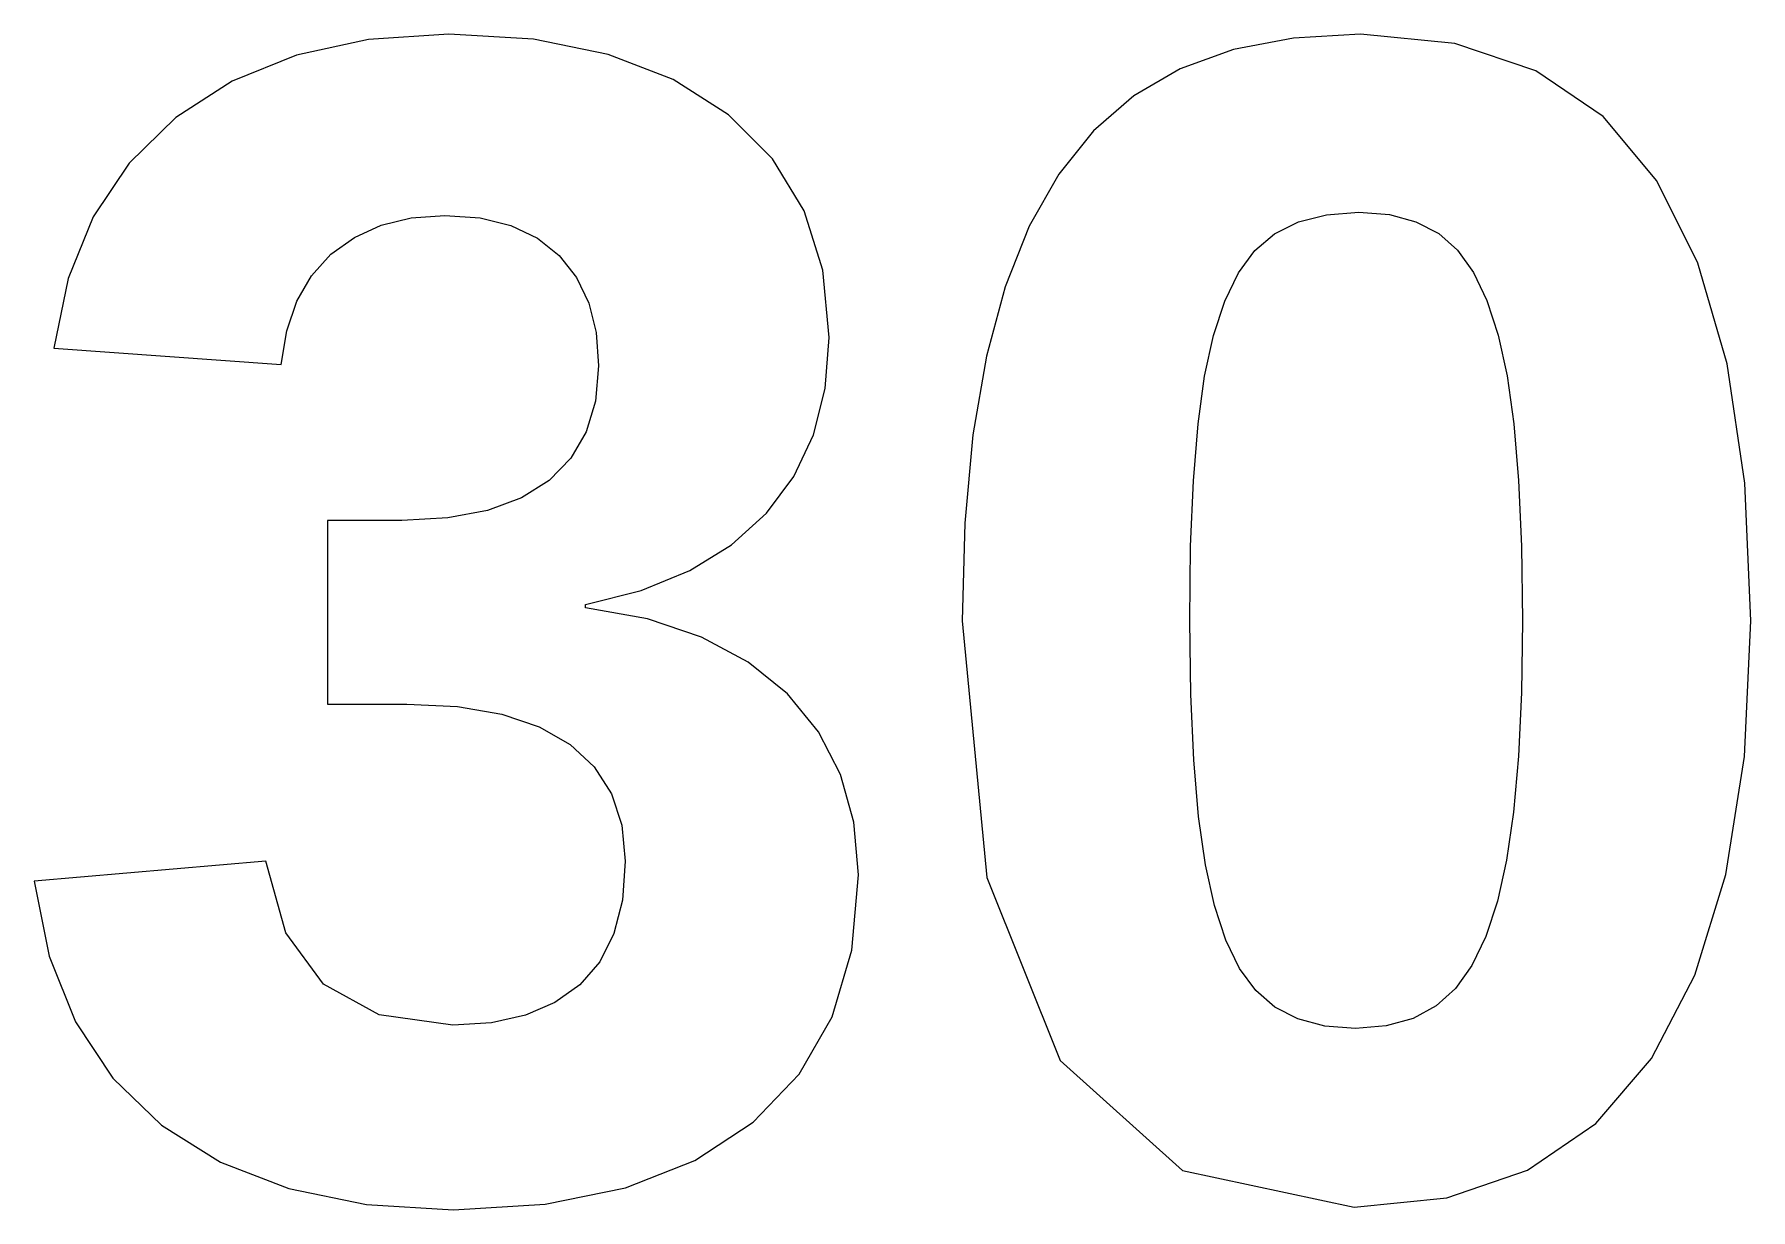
# Model space of a CAD drawing. Header units: metres. Extents: x -12.4 to 63.1, y -4.9 to 15.
# Drawn here: x 16.833 to 21.146, y 11.953 to 14.909 of the extents above; entities that cross this region are included whole.
import ezdxf

# ---------------------------------------------------------------- set-up
doc = ezdxf.new("R2010")
doc.units = ezdxf.units.M

msp = doc.modelspace()

# ---------------------------------------------------------------- linework, layer by layer
for p, q in [((17.6727, 14.8961), (17.4913, 14.8568)), ((17.8742, 14.9091), (17.6727, 14.8961)), ((18.0868, 14.8965), (17.8742, 14.9091)), ((18.2748, 14.8585), (18.0868, 14.8965)), ((19.9973, 14.8995), (19.8463, 14.8705)), ((20.1657, 14.9091), (19.9973, 14.8995)), ((20.403, 14.8861), (20.1657, 14.9091)), ((20.6061, 14.8171), (20.403, 14.8861)), ((17.4913, 14.8568), (17.3299, 14.7913)), ((18.4382, 14.7953), (18.2748, 14.8585)), ((19.8463, 14.8705), (19.7125, 14.8222)), ((19.7125, 14.8222), (19.5961, 14.7545)), ((20.7752, 14.702), (20.6061, 14.8171)), ((17.3299, 14.7913), (17.1886, 14.6996)), ((18.5771, 14.7067), (18.4382, 14.7953)), ((19.5961, 14.7545), (19.495, 14.6665)), ((17.1886, 14.6996), (17.071, 14.5848)), ((18.6879, 14.5958), (18.5771, 14.7067)), ((20.9103, 14.5409), (20.7752, 14.702)), ((19.495, 14.6665), (19.4074, 14.5572)), ((17.071, 14.5848), (16.9807, 14.4499)), ((18.7671, 14.4654), (18.6879, 14.5958)), ((19.4074, 14.5572), (19.3333, 14.4265)), ((21.0135, 14.3337), (20.9103, 14.5409)), ((17.7798, 14.4473), (17.8641, 14.4534)), ((17.8641, 14.4534), (17.953, 14.4472)), ((18.8146, 14.3156), (18.7671, 14.4654)), ((20.0098, 14.4374), (20.0804, 14.4555)), ((20.0804, 14.4555), (20.1616, 14.4616)), ((20.1616, 14.4616), (20.2382, 14.4556)), ((20.2382, 14.4556), (20.305, 14.4377)), ((16.9807, 14.4499), (16.9175, 14.2949)), ((17.6369, 14.3985), (17.7041, 14.429)), ((17.7041, 14.429), (17.7798, 14.4473)), ((17.953, 14.4472), (18.0306, 14.4283)), ((18.0306, 14.4283), (18.097, 14.3968)), ((19.3333, 14.4265), (19.2726, 14.2744)), ((19.9497, 14.4072), (20.0098, 14.4374)), ((20.305, 14.4377), (20.3623, 14.4078)), ((20.3623, 14.4078), (20.4098, 14.366)), ((17.5782, 14.3558), (17.6369, 14.3985)), ((18.097, 14.3968), (18.1519, 14.3527)), ((19.8591, 14.309), (19.9002, 14.365)), ((19.9002, 14.365), (19.9497, 14.4072)), ((20.4098, 14.366), (20.4496, 14.3104)), ((17.5296, 14.3019), (17.5782, 14.3558)), ((18.1519, 14.3527), (18.1951, 14.2976)), ((21.0872, 14.0802), (21.0135, 14.3337)), ((16.9175, 14.2949), (16.8815, 14.1198)), ((17.4926, 14.2378), (17.5296, 14.3019)), ((18.1951, 14.2976), (18.226, 14.233)), ((18.8304, 14.1463), (18.8146, 14.3156)), ((19.8244, 14.2378), (19.8591, 14.309)), ((20.4496, 14.3104), (20.4836, 14.2393)), ((17.4671, 14.1635), (17.4926, 14.2378)), ((19.2726, 14.2744), (19.2254, 14.0998)), ((19.7961, 14.1513), (19.8244, 14.2378)), ((20.4836, 14.2393), (20.5116, 14.1527)), ((18.226, 14.233), (18.2444, 14.1588)), ((17.4531, 14.0791), (17.4671, 14.1635)), ((18.2444, 14.1588), (18.2506, 14.0751)), ((19.774, 14.0496), (19.7961, 14.1513)), ((20.5116, 14.1527), (20.5339, 14.0506)), ((16.8815, 14.1198), (17.4531, 14.0791)), ((18.8205, 14.018), (18.8304, 14.1463)), ((18.2506, 14.0751), (18.2429, 13.9869)), ((19.2254, 14.0998), (19.1917, 13.9016)), ((21.1315, 13.7803), (21.0872, 14.0802)), ((19.7576, 13.9292), (19.774, 14.0496)), ((20.5339, 14.0506), (20.5508, 13.9297)), ((18.2429, 13.9869), (18.2196, 13.9095)), ((18.791, 13.9016), (18.8205, 14.018)), ((18.2196, 13.9095), (18.1808, 13.8429)), ((18.7417, 13.7972), (18.791, 13.9016)), ((19.1917, 13.9016), (19.1715, 13.6797)), ((19.7458, 13.7864), (19.7576, 13.9292)), ((20.5508, 13.9297), (20.5629, 13.7867)), ((18.1808, 13.8429), (18.1265, 13.7872)), ((18.1265, 13.7872), (18.0568, 13.7431)), ((18.6727, 13.7048), (18.7417, 13.7972)), ((19.7388, 13.6215), (19.7458, 13.7864)), ((20.5629, 13.7867), (20.5701, 13.6215)), ((21.1463, 13.4342), (21.1315, 13.7803)), ((18.0568, 13.7431), (17.9719, 13.7117)), ((17.7563, 13.6865), (17.5691, 13.6865)), ((17.5691, 13.6865), (17.5691, 13.2247)), ((17.8717, 13.6928), (17.7563, 13.6865)), ((17.9719, 13.7117), (17.8717, 13.6928)), ((18.5852, 13.6256), (18.6727, 13.7048)), ((19.1715, 13.6797), (19.1648, 13.4342)), ((18.4802, 13.5609), (18.5852, 13.6256)), ((19.7364, 13.4342), (19.7388, 13.6215)), ((20.5701, 13.6215), (20.5726, 13.4342)), ((18.3579, 13.5107), (18.4802, 13.5609)), ((18.2181, 13.4749), (18.3579, 13.5107)), ((18.2181, 13.4668), (18.2181, 13.4749)), ((18.3734, 13.4387), (18.2181, 13.4668)), ((18.5097, 13.3933), (18.3734, 13.4387)), ((19.1648, 13.4342), (19.2263, 12.789)), ((19.7389, 13.2487), (19.7364, 13.4342)), ((20.5726, 13.4342), (20.5701, 13.2539)), ((21.1307, 13.0931), (21.1463, 13.4342)), ((18.6271, 13.3304), (18.5097, 13.3933)), ((18.7256, 13.2501), (18.6271, 13.3304)), ((18.8035, 13.1549), (18.7256, 13.2501)), ((19.7464, 13.0846), (19.7389, 13.2487)), ((20.5701, 13.2539), (20.5626, 13.0935)), ((17.5691, 13.2247), (17.7685, 13.2247)), ((17.7685, 13.2247), (17.8964, 13.2183)), ((17.8964, 13.2183), (18.0075, 13.1992)), ((18.0075, 13.1992), (18.1018, 13.1675)), ((18.1018, 13.1675), (18.1794, 13.123)), ((18.1794, 13.123), (18.2399, 13.0665)), ((18.8591, 13.0474), (18.8035, 13.1549)), ((19.7587, 12.942), (19.7464, 13.0846)), ((20.5626, 13.0935), (20.5502, 12.9528)), ((21.084, 12.7959), (21.1307, 13.0931)), ((18.2399, 13.0665), (18.2831, 12.9989)), ((18.8925, 12.9276), (18.8591, 13.0474)), ((18.2831, 12.9989), (18.3091, 12.92)), ((19.7761, 12.8208), (19.7587, 12.942)), ((20.5502, 12.9528), (20.5329, 12.832)), ((18.3091, 12.92), (18.3177, 12.83)), ((18.9036, 12.7954), (18.8925, 12.9276)), ((17.4145, 12.83), (16.8326, 12.7792)), ((17.4645, 12.6494), (17.4145, 12.83)), ((18.3177, 12.83), (18.3106, 12.732)), ((19.7989, 12.7183), (19.7761, 12.8208)), ((20.5329, 12.832), (20.51, 12.7287)), ((16.8326, 12.7792), (16.8701, 12.5905)), ((18.8871, 12.6055), (18.9036, 12.7954)), ((19.2263, 12.789), (19.4109, 12.328)), ((21.0061, 12.5428), (21.084, 12.7959)), ((18.3106, 12.732), (18.2892, 12.6474)), ((20.51, 12.7287), (20.481, 12.6406)), ((19.8275, 12.6314), (19.7989, 12.7183)), ((17.5594, 12.5203), (17.4645, 12.6494)), ((18.2892, 12.6474), (18.2536, 12.5764)), ((20.481, 12.6406), (20.4459, 12.5675)), ((18.8375, 12.4384), (18.8871, 12.6055)), ((19.8619, 12.5601), (19.8275, 12.6314)), ((16.8701, 12.5905), (16.9359, 12.4254)), ((18.2536, 12.5764), (18.2038, 12.5188)), ((19.9022, 12.5045), (19.8619, 12.5601)), ((20.4459, 12.5675), (20.4047, 12.5096)), ((17.6994, 12.4429), (17.5594, 12.5203)), ((18.2038, 12.5188), (18.1411, 12.4743)), ((20.897, 12.3336), (21.0061, 12.5428)), ((18.1411, 12.4743), (18.067, 12.4425)), ((19.9504, 12.4627), (19.9022, 12.5045)), ((20.4047, 12.5096), (20.3558, 12.4655)), ((16.9359, 12.4254), (17.0299, 12.2838)), ((17.8844, 12.4171), (17.6994, 12.4429)), ((18.067, 12.4425), (17.9814, 12.4234)), ((18.7549, 12.2942), (18.8375, 12.4384)), ((20.0083, 12.4328), (19.9504, 12.4627)), ((20.076, 12.4149), (20.0083, 12.4328)), ((20.2977, 12.4341), (20.2302, 12.4152)), ((20.3558, 12.4655), (20.2977, 12.4341)), ((17.9814, 12.4234), (17.8844, 12.4171)), ((20.1535, 12.4089), (20.076, 12.4149)), ((20.2302, 12.4152), (20.1535, 12.4089)), ((18.6391, 12.1729), (18.7549, 12.2942)), ((19.4109, 12.328), (19.7186, 12.0515)), ((20.7569, 12.1699), (20.897, 12.3336)), ((17.0299, 12.2838), (17.1521, 12.1658)), ((17.1521, 12.1658), (17.3002, 12.0728)), ((18.4929, 12.0768), (18.6391, 12.1729)), ((20.5855, 12.0529), (20.7569, 12.1699)), ((17.3002, 12.0728), (17.472, 12.0063)), ((18.3188, 12.0081), (18.4929, 12.0768)), ((19.7186, 12.0515), (20.1494, 11.9593)), ((20.383, 11.9827), (20.5855, 12.0529)), ((17.472, 12.0063), (17.6674, 11.9665)), ((18.1166, 11.9669), (18.3188, 12.0081)), ((17.6674, 11.9665), (17.8864, 11.9532)), ((17.8864, 11.9532), (18.1166, 11.9669)), ((20.1494, 11.9593), (20.383, 11.9827))]:
    msp.add_line(p, q)

doc.saveas('drawing.dxf')
